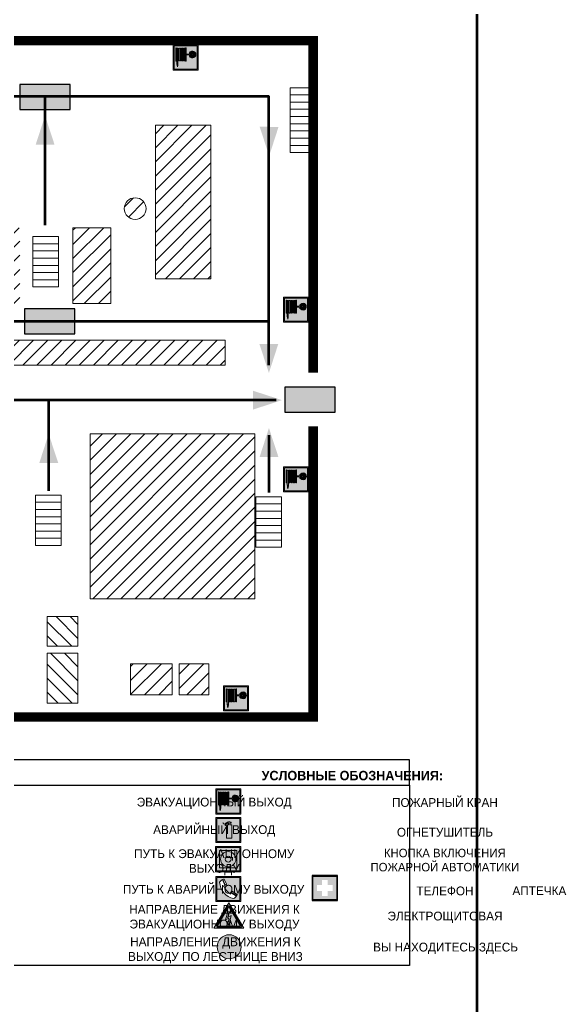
# Model space of a CAD drawing. Header units: millimetres. Extents: x 13114 to 67229, y 22859 to 38520.
# Drawn here: x 30425.7 to 30599.7, y 25078.1 to 25392.1 of the extents above; entities that cross this region are included whole.
import ezdxf

# ---------------------------------------------------------------- set-up
doc = ezdxf.new("R2010")
doc.units = ezdxf.units.MM
doc.layers.add('План_Штампы', color=7, linetype='Continuous')
doc.styles.add('обычный', font='arial.ttf')
pattern_1 = [(225, (59217.0612, 30203.0547), (2.24506403, -2.24506403), [])]

# ---------------------------------------------------------------- blocks, each defined once
blk = doc.blocks.new('A$C3E6D3DDE')
at = {"lineweight": 5}
h = blk.add_hatch(color=40, dxfattribs=at)
h.paths.add_polyline_path([(24.1, 1.45), (16.46, -11.35), (31.74, -11.35)])
h.paths.add_polyline_path([(24.09, -0.46), (30.03, -10.41), (18.14, -10.41)], flags=16)
h.paths.add_polyline_path([(24.54, -3.08), (23.41, -6.02), (25.13, -5.01), (24.33, -8.5), (24.82, -8.27), (23.79, -9.86), (23.4, -8.04), (23.8, -8.43), (24.04, -6.29), (22.39, -7.25), (23.44, -3.08)], flags=0)
h = blk.add_hatch(color=256, dxfattribs=at)
h.paths.add_polyline_path([(24.37, 0.03, 0.567511), (23.82, 0.03), (17.59, -10.4, 0.582454), (17.86, -10.88), (30.32, -10.88, 0.582149), (30.6, -10.4)])
h.paths.add_polyline_path([(24.09, -0.46), (18.14, -10.41), (30.03, -10.41)], flags=16)
h.paths.add_polyline_path([(24.54, -3.08), (23.41, -6.02), (25.13, -5.01), (24.33, -8.5), (24.82, -8.27), (23.79, -9.86), (23.4, -8.04), (23.8, -8.43), (24.04, -6.29), (22.39, -7.25), (23.44, -3.08)], flags=0)
h = blk.add_hatch(color=40, dxfattribs=at)
h.paths.add_polyline_path([(24.09, -0.46), (18.14, -10.41), (30.03, -10.41)])
h.paths.add_polyline_path([(24.82, -8.27), (23.79, -9.86), (23.4, -8.04), (23.8, -8.43), (24.04, -6.29), (22.39, -7.25), (23.44, -3.08), (24.54, -3.08), (23.41, -6.02), (25.13, -5.01), (24.33, -8.5)], flags=16)
at = {"color": 40, "lineweight": 5}
for p, q in [((16.46, -11.35), (24.1, 1.45)), ((24.1, 1.45), (31.74, -11.35))]:
    blk.add_line(p, q, dxfattribs=at)
at = {"lineweight": 5}
for p, q in [((17.59, -10.4), (23.82, 0.03)), ((24.37, 0.03), (30.6, -10.4)), ((18.14, -10.41), (24.09, -0.46)), ((23.44, -3.08), (22.39, -7.25)), ((23.41, -6.02), (24.54, -3.08)), ((25.13, -5.01), (23.41, -6.02)), ((24.54, -3.08), (23.44, -3.08)), ((24.09, -0.46), (30.03, -10.41)), ((24.33, -8.5), (25.13, -5.01)), ((22.39, -7.25), (24.04, -6.29)), ((23.8, -8.43), (23.4, -8.04)), ((23.4, -8.04), (23.79, -9.86)), ((23.79, -9.86), (24.82, -8.27)), ((24.04, -6.29), (23.8, -8.43)), ((24.82, -8.27), (24.33, -8.5)), ((17.86, -10.88), (30.32, -10.88)), ((18.14, -10.41), (30.03, -10.41))]:
    blk.add_line(p, q, dxfattribs=at)
at = {"color": 50, "lineweight": 5}
blk.add_line((31.74, -11.35), (16.46, -11.35), dxfattribs=at)
blk = doc.blocks.new('A$C54414219')
at = {"true_color": 0xffffff}
h = blk.add_hatch(color=7, dxfattribs=at)
h.paths.add_polyline_path([(2.39, -9.45), (2.39, -18.3), (11.23, -18.3), (11.23, -9.45)], flags=0)
h.paths.add_polyline_path([(10.71, -13.87, -1), (2.92, -13.87, -1)], flags=0)
h.paths.add_polyline_path([(8.3, -13.87, -1), (5.33, -13.87, -1)], flags=0)
h.paths.add_polyline_path([(0.41, -7.47), (0.41, -20.27), (13.21, -20.27), (13.21, -7.47)])
h.paths.add_polyline_path([(0.92, -19.77), (12.71, -19.77), (12.71, -7.98), (0.92, -7.98)], flags=16)
h.paths.add_polyline_path([(11.23, -9.45), (11.23, -18.3), (2.39, -18.3), (2.39, -9.45)], flags=0)
at = {"lineweight": 5}
h = blk.add_hatch(color=242, dxfattribs=at)
h.paths.add_polyline_path([(12.71, -7.98), (0.92, -7.98), (0.92, -19.77), (12.71, -19.77)])
h.paths.add_polyline_path([(11.23, -18.3), (2.39, -18.3), (2.39, -9.45), (11.23, -9.45)], flags=16)
h.paths.add_polyline_path([(10.71, -13.87, -1), (2.92, -13.87, -1)], flags=0)
h.paths.add_polyline_path([(8.3, -13.87, -1), (5.33, -13.87, -1)], flags=0)
at = {"true_color": 0xffffff}
h = blk.add_hatch(color=7, dxfattribs=at)
h.paths.add_polyline_path([(2.39, -9.45), (2.39, -18.3), (11.23, -18.3), (11.23, -9.45)])
h.paths.add_polyline_path([(10.71, -13.87, -1), (2.92, -13.87, -1)], flags=16)
h.paths.add_polyline_path([(8.3, -13.87, -1), (5.33, -13.87, -1)], flags=0)
at = {"lineweight": 5}
h = blk.add_hatch(color=242, dxfattribs=at)
h.paths.add_polyline_path([(2.92, -13.87, 1), (10.71, -13.87, 1)])
h.paths.add_polyline_path([(8.3, -13.87, -1), (5.33, -13.87, -1)], flags=16)
at = {"color": 242, "lineweight": 5}
for p, q in [((0.41, -20.27), (0.41, -7.47)), ((0.41, -7.47), (13.21, -7.47)), ((0.41, -7.47), (13.21, -7.47)), ((13.21, -20.27), (13.21, -7.47)), ((0.41, -20.27), (13.21, -20.27))]:
    blk.add_line(p, q, dxfattribs=at)
for points in [[(0.92, -7.98), (12.71, -7.98), (12.71, -19.77), (0.92, -19.77)], [(2.39, -9.45), (11.23, -9.45), (11.23, -18.3), (2.39, -18.3)]]:
    blk.add_lwpolyline(points, close=True, dxfattribs=at)
for radius in [3.89, 1.49]:
    blk.add_circle((6.81, -13.87), radius, dxfattribs=at)
blk = doc.blocks.new('A$C456E1F9C')
at = {"lineweight": 5}
h = blk.add_hatch(color=242, dxfattribs=at)
h.paths.add_polyline_path([(0.51, -1.47), (0.51, -13.26), (12.29, -13.26), (12.29, -1.47)])
h.paths.add_polyline_path([(5.42, -4.95, -0.254479), (4.78, -5.4), (3.52, -2.53, -0.209735), (4.23, -2.4)], flags=16)
h.paths.add_polyline_path([(8.53, -8.6), (10.87, -10.17), (10.54, -10.76), (8.03, -9.13, -0.192251)], flags=16)
h.paths.add_polyline_path([(4.61, -5.49, 0.005518), (3.87, -5.72, 0.128647), (7.49, -10.01, 0.00809), (7.83, -9.33), (10.47, -10.97, -0.16736), (8.99, -12.25, -0.327862), (1.95, -3.95, -0.166952), (3.36, -2.62)], flags=16)
at = {"color": 242, "lineweight": 5}
for p, q in [((0, -13.77), (0, -0.97)), ((12.8, -0.97), (0, -0.97)), ((4.61, -5.49), (3.36, -2.62)), ((3.52, -2.53), (4.78, -5.4)), ((4.23, -2.4), (5.42, -4.95)), ((12.8, -13.77), (12.8, -0.97)), ((7.83, -9.33), (10.47, -10.97)), ((8.03, -9.13), (10.54, -10.76)), ((10.81, -10.12), (8.53, -8.6)), ((0, -13.77), (12.8, -13.77)), ((10.54, -10.76), (10.8, -10.3)), ((10.8, -10.3), (10.81, -10.12))]:
    blk.add_line(p, q, dxfattribs=at)
blk.add_lwpolyline([(0.51, -1.47), (12.29, -1.47), (12.29, -13.26), (0.51, -13.26)], close=True, dxfattribs=at)
for centre, radius, start, end in [((4.59, -5.34), 2.99, 114.2845, 152.1974), ((11.12, -3.31), 9.19, 183.9915, 256.6009), ((4.02, -3.27), 0.891, 76.3284, 123.7092), ((4.68, -4.59), 0.824, 276.9621, 334.0723), ((14.98, -39.1), 35.17, 107.1487, 108.4135), ((13.86, -0.94), 11.08, 205.5536, 234.8762), ((-13.31, 0.8), 23.44, 332.5487, 334.4027), ((8.94, -9.5), 0.989, 114.4092, 157.9388), ((7.87, -9.46), 3, 291.9291, 329.9329)]:
    blk.add_arc(centre, radius, start, end, dxfattribs=at)
blk = doc.blocks.new('A$C18900ED3')
h = blk.add_hatch(color=126)
h.paths.add_polyline_path([(-0.18, -0.18), (-7.02, -0.18), (-7.02, -7.02), (-0.18, -7.02)])
h.paths.add_polyline_path([(-5.89, -4.46), (-5.89, -2.77), (-4.46, -2.77), (-4.46, -1.31), (-2.77, -1.31), (-2.77, -2.77), (-1.33, -2.77), (-1.33, -4.46), (-2.77, -4.46), (-2.77, -5.89), (-4.46, -5.89), (-4.46, -4.46)], flags=16)
at = {"color": 126}
for p, q in [((-7.2, 0), (-7.2, -7.2)), ((0, 0), (-7.2, 0)), ((0, -7.2), (0, 0)), ((-7.02, -7.02), (-7.02, -0.18)), ((-7.02, -0.18), (-0.18, -0.18)), ((-0.18, -0.18), (-0.18, -7.02)), ((-7.2, -7.2), (0, -7.2)), ((-0.18, -7.02), (-7.02, -7.02))]:
    blk.add_line(p, q, dxfattribs=at)
blk = doc.blocks.new('A$C37112FD5')
at = {"true_color": 0xf5f5ff}
h = blk.add_hatch(color=7, dxfattribs=at)
h.dxf.hatch_style = 1
h.paths.add_polyline_path([(12.8, -7.4), (0, -7.4), (0, -20.2), (12.8, -20.2)])
h.paths.add_polyline_path([(12.29, -7.91), (12.29, -19.69), (0.51, -19.69), (0.51, -7.91)], flags=16)
h.paths.add_polyline_path([(4.98, -9.04, -0.42597), (5.17, -9.22), (5.17, -12.25), (5.17, -15.29, -0.432244), (4.98, -15.47), (4.83, -15.47, -0.42597), (4.64, -15.29), (4.64, -12.25), (4.64, -9.22, -0.432244), (4.83, -9.04)], flags=0)
h.paths.add_polyline_path([(4.28, -9.22), (4.28, -12.25), (4.28, -15.29, -0.432244), (4.09, -15.47), (3.94, -15.47, -0.42597), (3.75, -15.29), (3.75, -12.25), (3.75, -9.22, -0.432244), (3.94, -9.04), (4.09, -9.04, -0.42597)], flags=0)
h.paths.add_polyline_path([(5.72, -9.04), (5.87, -9.04, -0.42597), (6.06, -9.22), (6.06, -12.25), (6.06, -15.29, -0.432244), (5.87, -15.47), (5.72, -15.47, -0.42597), (5.53, -15.29), (5.53, -12.25), (5.53, -9.22, -0.432244)], flags=0)
h.paths.add_polyline_path([(6.42, -8.9), (6.5, -8.9, -0.42597), (6.69, -9.08), (6.69, -12.03), (8.21, -12.03, -15.824349), (8.21, -12.47), (6.69, -12.47), (6.69, -15.42, -0.432244), (6.5, -15.6), (6.42, -15.6)], flags=0)
h.paths.add_polyline_path([(3.39, -9.22), (3.39, -12.25), (3.39, -15.29, -0.432244), (3.2, -15.47), (3.05, -15.47, -0.42597), (2.85, -15.29), (2.85, -12.25), (2.85, -9.22, -0.432244), (3.05, -9.04), (3.2, -9.04, -0.42597)], flags=0)
h.paths.add_polyline_path([(2.5, -9.22), (2.5, -16.71), (1.96, -16.71), (1.96, -9.22, -0.432244), (2.15, -9.04), (2.31, -9.04, -0.42597)], flags=0)
h.paths.add_polyline_path([(1.61, -8.9), (1.61, -15.6), (1.57, -15.6, -0.42597), (1.37, -15.42), (1.37, -12.03), (1.37, -9.09, -0.432244), (1.57, -8.9)], flags=0)
h.paths.add_polyline_path([(9.76, -10.81), (9.76, -12.03), (8.49, -12.03, -0.336371)], flags=0)
h.paths.add_polyline_path([(8.49, -12.47), (9.76, -12.47), (9.76, -13.7, -0.336371)], flags=0)
h.paths.add_polyline_path([(10.11, -10.81, -0.336371), (11.38, -12.03), (10.11, -12.03)], flags=0)
h.paths.add_polyline_path([(10.11, -12.47), (11.38, -12.47, -0.336371), (10.11, -13.7)], flags=0)
h.paths.add_polyline_path([(2.5, -16.84), (2.5, -17.05), (1.97, -17.05), (1.97, -16.84)], flags=0)
h.paths.add_polyline_path([(2.5, -17.24, -0.033778), (2.24, -18.6, -0.033778), (1.97, -17.24)], flags=0)
h = blk.add_hatch(color=242)
h.dxf.hatch_style = 1
h.paths.add_polyline_path([(12.29, -7.91), (0.51, -7.91), (0.51, -19.69), (12.29, -19.69)])
h.paths.add_polyline_path([(6.42, -15.6), (6.42, -8.9), (6.5, -8.9, -0.42597), (6.69, -9.08), (6.69, -12.03), (8.21, -12.03, -15.824349), (8.21, -12.47), (6.69, -12.47), (6.69, -15.42, -0.432244), (6.5, -15.6)], flags=16)
h.paths.add_polyline_path([(5.87, -15.47), (5.72, -15.47, -0.42597), (5.53, -15.29), (5.53, -12.25), (5.53, -9.22, -0.432244), (5.72, -9.04), (5.87, -9.04, -0.42597), (6.06, -9.22), (6.06, -12.25), (6.06, -15.29, -0.432244)], flags=16)
h.paths.add_polyline_path([(4.98, -15.47), (4.83, -15.47, -0.42597), (4.64, -15.29), (4.64, -12.25), (4.64, -9.22, -0.432244), (4.83, -9.04), (4.98, -9.04, -0.42597), (5.17, -9.22), (5.17, -12.25), (5.17, -15.29, -0.432244)], flags=16)
h.paths.add_polyline_path([(4.09, -15.47), (3.94, -15.47, -0.42597), (3.75, -15.29), (3.75, -12.25), (3.75, -9.22, -0.432244), (3.94, -9.04), (4.09, -9.04, -0.42597), (4.28, -9.22), (4.28, -12.25), (4.28, -15.29, -0.432244)], flags=16)
h.paths.add_polyline_path([(3.2, -15.47), (3.05, -15.47, -0.42597), (2.85, -15.29), (2.85, -12.25), (2.85, -9.22, -0.432244), (3.05, -9.04), (3.2, -9.04, -0.42597), (3.39, -9.22), (3.39, -12.25), (3.39, -15.29, -0.432244)], flags=16)
h.paths.add_polyline_path([(2.5, -17.05), (1.97, -17.05), (1.97, -16.84), (2.5, -16.84)], flags=16)
h.paths.add_polyline_path([(2.5, -17.24, -0.033778), (2.24, -18.6, -0.033778), (1.97, -17.24)], flags=16)
h.paths.add_polyline_path([(2.5, -16.71), (1.96, -16.71), (1.96, -9.22, -0.432244), (2.15, -9.04), (2.31, -9.04, -0.42597), (2.5, -9.22)], flags=16)
h.paths.add_polyline_path([(1.61, -15.6), (1.57, -15.6, -0.42597), (1.37, -15.42), (1.37, -12.03), (1.37, -9.09, -0.432244), (1.57, -8.9), (1.61, -8.9)], flags=16)
h.paths.add_polyline_path([(8.49, -12.47), (9.76, -12.47), (9.76, -13.7, -0.336371)], flags=0)
h.paths.add_polyline_path([(10.11, -13.7), (10.11, -12.47), (11.38, -12.47, -0.336371)], flags=0)
h.paths.add_polyline_path([(8.49, -12.03, -0.336371), (9.76, -10.81), (9.76, -12.03)], flags=0)
h.paths.add_polyline_path([(10.11, -12.03), (10.11, -10.81, -0.336371), (11.38, -12.03)], flags=0)
h = blk.add_hatch(color=7, dxfattribs=at)
h.dxf.hatch_style = 1
h.paths.add_polyline_path([(1.61, -8.9), (1.57, -8.9, 0.432244), (1.37, -9.09), (1.37, -12.03), (1.37, -15.42, 0.42597), (1.57, -15.6), (1.61, -15.6)])
h.paths.add_polyline_path([(2.5, -9.22, 0.42597), (2.31, -9.04), (2.15, -9.04, 0.432244), (1.96, -9.22), (1.96, -16.71), (2.5, -16.71)])
h.paths.add_polyline_path([(2.5, -16.84), (1.97, -16.84), (1.97, -17.05), (2.5, -17.05)])
h.paths.add_polyline_path([(2.5, -17.24), (1.97, -17.24, 0.033778), (2.24, -18.6, 0.033778)])
h.paths.add_polyline_path([(3.39, -12.25), (3.39, -9.22, 0.42597), (3.2, -9.04), (3.05, -9.04, 0.432244), (2.85, -9.22), (2.85, -12.25), (2.85, -15.29, 0.42597), (3.05, -15.47), (3.2, -15.47, 0.432244), (3.39, -15.29)])
h.paths.add_polyline_path([(4.28, -12.25), (4.28, -9.22, 0.42597), (4.09, -9.04), (3.94, -9.04, 0.432244), (3.75, -9.22), (3.75, -12.25), (3.75, -15.29, 0.42597), (3.94, -15.47), (4.09, -15.47, 0.432244), (4.28, -15.29)])
h.paths.add_polyline_path([(5.17, -12.25), (5.17, -9.22, 0.42597), (4.98, -9.04), (4.83, -9.04, 0.432244), (4.64, -9.22), (4.64, -12.25), (4.64, -15.29, 0.42597), (4.83, -15.47), (4.98, -15.47, 0.432244), (5.17, -15.29)])
h.paths.add_polyline_path([(6.06, -12.25), (6.06, -9.22, 0.42597), (5.87, -9.04), (5.72, -9.04, 0.432244), (5.53, -9.22), (5.53, -12.25), (5.53, -15.29, 0.42597), (5.72, -15.47), (5.87, -15.47, 0.432244), (6.06, -15.29)])
h.paths.add_polyline_path([(6.69, -12.47), (8.21, -12.47, 15.824349), (8.21, -12.03), (6.69, -12.03), (6.69, -9.08, 0.42597), (6.5, -8.9), (6.42, -8.9), (6.42, -15.6), (6.5, -15.6, 0.432244), (6.69, -15.42)])
h.paths.add_polyline_path([(8.49, -12.47), (9.76, -12.47), (9.76, -13.7, -0.336371)], flags=16)
h.paths.add_polyline_path([(8.49, -12.03, -0.336371), (9.76, -10.81), (9.76, -12.03)], flags=16)
h.paths.add_polyline_path([(10.11, -12.47), (11.38, -12.47, -0.336371), (10.11, -13.7)], flags=16)
h.paths.add_polyline_path([(10.11, -12.03), (10.11, -10.81, -0.336371), (11.38, -12.03)], flags=16)
h = blk.add_hatch(color=242)
h.dxf.hatch_style = 1
h.paths.add_polyline_path([(9.76, -10.81, 0.336371), (8.49, -12.03), (9.76, -12.03)])
h.paths.add_polyline_path([(10.11, -10.81), (10.11, -12.03), (11.38, -12.03, 0.336371)])
h.paths.add_polyline_path([(11.38, -12.47), (10.11, -12.47), (10.11, -13.7, 0.336371)])
h.paths.add_polyline_path([(9.76, -12.47), (8.49, -12.47, 0.336371), (9.76, -13.7)])
at = {"color": 242, "lineweight": 5}
for p, q in [((0, -20.2), (0, -7.4)), ((0, -7.4), (12.8, -7.4)), ((1.37, -12.03), (1.37, -9.08)), ((1.57, -8.9), (1.61, -8.9)), ((1.61, -8.9), (1.61, -15.6)), ((1.96, -16.71), (1.96, -9.22)), ((2.15, -9.04), (2.31, -9.04)), ((2.5, -16.71), (2.5, -9.22)), ((2.85, -12.25), (2.85, -9.22)), ((3.05, -9.04), (3.2, -9.04)), ((3.39, -12.25), (3.39, -9.22)), ((3.75, -12.25), (3.75, -9.22)), ((3.94, -9.04), (4.09, -9.04)), ((4.28, -12.25), (4.28, -9.22)), ((4.64, -12.25), (4.64, -9.22)), ((4.83, -9.04), (4.98, -9.04)), ((5.17, -12.25), (5.17, -9.22)), ((5.53, -12.25), (5.53, -9.22)), ((5.72, -9.04), (5.87, -9.04)), ((6.06, -12.25), (6.06, -9.22)), ((6.42, -8.9), (6.42, -15.6)), ((6.5, -8.9), (6.42, -8.9)), ((6.69, -12.03), (6.69, -9.08)), ((12.8, -20.2), (12.8, -7.4)), ((1.37, -12.03), (1.37, -15.42)), ((2.85, -12.25), (2.85, -15.29)), ((3.39, -12.25), (3.39, -15.29)), ((3.75, -12.25), (3.75, -15.29)), ((4.28, -12.25), (4.28, -15.29)), ((4.64, -12.25), (4.64, -15.29)), ((5.17, -12.25), (5.17, -15.29)), ((5.53, -12.25), (5.53, -15.29)), ((6.06, -12.25), (6.06, -15.29)), ((8.21, -12.03), (6.69, -12.03)), ((8.21, -12.47), (6.69, -12.47)), ((6.69, -12.47), (6.69, -15.42)), ((9.76, -12.03), (8.49, -12.03)), ((9.76, -12.47), (8.49, -12.47)), ((9.76, -10.81), (9.76, -12.03)), ((9.76, -12.47), (9.76, -13.7)), ((10.11, -10.81), (10.11, -12.03)), ((11.38, -12.03), (10.11, -12.03)), ((11.38, -12.47), (10.11, -12.47)), ((10.11, -12.47), (10.11, -13.7)), ((1.57, -15.6), (1.61, -15.6)), ((1.96, -16.71), (2.5, -16.71)), ((1.97, -16.84), (2.5, -16.84)), ((1.97, -17.05), (1.97, -16.84)), ((2.5, -17.05), (1.97, -17.05)), ((1.97, -17.24), (2.5, -17.24)), ((2.5, -16.84), (2.5, -17.05)), ((3.05, -15.47), (3.2, -15.47)), ((3.94, -15.47), (4.09, -15.47)), ((4.83, -15.47), (4.98, -15.47)), ((5.72, -15.47), (5.87, -15.47)), ((6.42, -15.6), (6.5, -15.6)), ((0, -20.2), (12.8, -20.2))]:
    blk.add_line(p, q, dxfattribs=at)
blk.add_lwpolyline([(0.51, -7.91), (12.29, -7.91), (12.29, -19.69), (0.51, -19.69)], close=True, dxfattribs=at)
for centre, radius, start, end in [((1.56, -9.09), 0.182, 87.1027, 180.6071), ((2.15, -9.22), 0.182, 87.1027, 180.6071), ((2.32, -9.22), 0.182, 359.3929, 92.8973), ((3.04, -9.22), 0.182, 87.1027, 180.6071), ((3.21, -9.22), 0.182, 359.3929, 92.8973), ((3.93, -9.22), 0.182, 87.1027, 180.6071), ((4.1, -9.22), 0.182, 359.3929, 92.8973), ((4.82, -9.22), 0.182, 87.1027, 180.6071), ((4.99, -9.22), 0.182, 359.3929, 92.8973), ((5.71, -9.22), 0.182, 87.1027, 180.6071), ((5.88, -9.22), 0.182, 359.3929, 92.8973), ((6.51, -9.09), 0.182, 359.3929, 92.8973), ((9.93, -12.25), 1.74, 187.2319, 172.7681), ((9.93, -12.25), 1.46, 96.9927, 171.3585), ((9.93, -12.25), 1.46, 188.6415, 263.0073), ((9.93, -12.25), 1.46, 8.6415, 83.0073), ((9.93, -12.25), 1.46, 276.9927, 351.3585), ((1.56, -15.42), 0.182, 179.3929, 272.8973), ((12.17, -15.98), 10.27, 187.041, 194.7793), ((-7.7, -15.98), 10.27, 345.2207, 352.959), ((3.04, -15.29), 0.182, 179.3929, 272.8973), ((3.21, -15.29), 0.182, 267.1027, 0.6071), ((3.93, -15.29), 0.182, 179.3929, 272.8973), ((4.1, -15.29), 0.182, 267.1027, 0.6071), ((4.82, -15.29), 0.182, 179.3929, 272.8973), ((4.99, -15.29), 0.182, 267.1027, 0.6071), ((5.71, -15.29), 0.182, 179.3929, 272.8973), ((5.88, -15.29), 0.182, 267.1027, 0.6071), ((6.51, -15.42), 0.182, 267.1027, 0.6071)]:
    blk.add_arc(centre, radius, start, end, dxfattribs=at)
blk = doc.blocks.new('A$C3AD82952')
at = {"true_color": 0xf5f5ff}
h = blk.add_hatch(color=7, dxfattribs=at)
h.dxf.hatch_style = 1
h.paths.add_polyline_path([(8.21, 8.73, 0.414214), (7.89, 9.05), (7.22, 9.05), (7.22, 9.92), (7.59, 9.92, 1), (7.57, 10.36), (7.22, 10.36), (7.22, 10.6), (6.43, 10.6), (6.43, 10.36), (6.01, 10.36), (4.74, 9.59), (4.74, 8.69), (4.98, 8.73), (4.98, 9.26), (6.12, 9.91), (6.43, 9.91), (6.43, 9.05), (5.76, 9.05, 0.414214), (5.44, 8.73), (5.44, 2.2), (8.21, 2.2)], flags=0)
h.paths.add_polyline_path([(12.8, 12.8), (0, 12.8), (0, 0), (12.8, 0)])
h.paths.add_polyline_path([(0.51, 12.29), (12.29, 12.29), (12.29, 0.51), (0.51, 0.51)], flags=16)
h.paths.add_polyline_path([(4.74, 9.59), (6.01, 10.36), (6.43, 10.36), (6.43, 10.6), (7.22, 10.6), (7.22, 10.36), (7.59, 10.36, -0.94586), (7.59, 9.92), (7.22, 9.92), (7.22, 9.05), (7.89, 9.05, -0.414214), (8.21, 8.73), (8.21, 2.2), (5.44, 2.2), (5.44, 8.73, -0.414214), (5.76, 9.05), (6.43, 9.05), (6.43, 9.91), (6.12, 9.91), (4.98, 9.26), (4.98, 8.73), (4.74, 8.69)], flags=0)
h = blk.add_hatch(color=242)
h.dxf.hatch_style = 1
h.paths.add_polyline_path([(12.29, 12.29), (0.51, 12.29), (0.51, 0.51), (12.29, 0.51)])
h.paths.add_polyline_path([(4.74, 8.69), (4.74, 9.59), (6.01, 10.36), (6.43, 10.36), (6.43, 10.6), (7.22, 10.6), (7.22, 10.36), (7.59, 10.36, -0.94586), (7.59, 9.92), (7.22, 9.92), (7.22, 9.05), (7.89, 9.05, -0.414214), (8.21, 8.73), (8.21, 2.2), (5.44, 2.2), (5.44, 8.73, -0.414214), (5.76, 9.05), (6.43, 9.05), (6.43, 9.91), (6.12, 9.91), (4.98, 9.26), (4.98, 8.73)], flags=16)
h = blk.add_hatch(color=7, dxfattribs=at)
h.dxf.hatch_style = 1
h.paths.add_polyline_path([(8.21, 8.73, 0.414214), (7.89, 9.05), (7.22, 9.05), (7.22, 9.92), (7.59, 9.92, 1), (7.57, 10.36), (7.22, 10.36), (7.22, 10.6), (6.43, 10.6), (6.43, 10.36), (6.01, 10.36), (4.74, 9.59), (4.74, 8.69), (4.98, 8.73), (4.98, 9.26), (6.12, 9.91), (6.43, 9.91), (6.43, 9.05), (5.76, 9.05, 0.414214), (5.44, 8.73), (5.44, 2.2), (8.21, 2.2)])
at = {"color": 242, "lineweight": 5}
for p, q in [((0, 0), (0, 12.8)), ((0, 12.8), (12.8, 12.8)), ((6.01, 10.36), (4.74, 9.59)), ((6.01, 10.36), (6.43, 10.36)), ((7.22, 10.6), (6.43, 10.6)), ((6.43, 10.6), (6.43, 10.36)), ((7.22, 10.36), (7.22, 10.6)), ((7.59, 10.36), (7.22, 10.36)), ((12.8, 0), (12.8, 12.8)), ((4.74, 9.59), (4.74, 8.69)), ((4.74, 8.69), (4.98, 8.73)), ((4.98, 9.26), (6.12, 9.91)), ((4.98, 8.73), (4.98, 9.26)), ((5.44, 2.2), (5.44, 8.73)), ((5.76, 9.05), (6.43, 9.05)), ((6.12, 9.91), (6.43, 9.91)), ((6.43, 9.91), (6.43, 9.05)), ((7.22, 9.05), (7.22, 9.92)), ((7.59, 9.92), (7.22, 9.92)), ((7.89, 9.05), (7.22, 9.05)), ((8.21, 2.2), (8.21, 8.73)), ((0, 0), (12.8, 0)), ((5.44, 2.2), (8.21, 2.2))]:
    blk.add_line(p, q, dxfattribs=at)
blk.add_lwpolyline([(0.51, 12.29), (12.29, 12.29), (12.29, 0.51), (0.51, 0.51)], close=True, dxfattribs=at)
for centre, radius, start, end in [((7.58, 10.14), 0.223, 273.1875, 86.8125), ((5.76, 8.73), 0.32, 90, 180), ((7.89, 8.73), 0.32, 0, 90)]:
    blk.add_arc(centre, radius, start, end, dxfattribs=at)
blk = doc.blocks.new('A$C7B8C2D5B')
at = {"lineweight": 0}
h = blk.add_hatch(color=5, dxfattribs=at)
h.dxf.hatch_style = 1
h.paths.add_polyline_path([(1.4, -3.02, 1), (-2.11, -3.02, 1)])
at = {"color": 5, "lineweight": 0}
blk.add_circle((-0.36, -3.02), 1.75, dxfattribs=at)
blk = doc.blocks.new('A$C32E8229D')
at = {"true_color": 0xffffff}
blk.add_hatch(color=7, dxfattribs=at).paths.add_polyline_path([(0, 0), (0, -8), (16, -8), (16, 0)])
h = blk.add_hatch(color=126)
h.paths.add_polyline_path([(0.2, -0.2), (15.8, -0.2), (15.8, -7.8), (0.2, -7.8)])
h.paths.add_polyline_path([(13.49, -2.05), (12.08, -2.05), (11.37, -2.63, 0.162397), (11.29, -2.84), (11.29, -3.63), (10.35, -3.63), (10.35, -4.05), (11.68, -4.05), (11.68, -3.48), (12.26, -4.28), (11.29, -5.1), (11.29, -6.78), (11.85, -6.78), (11.85, -5.44), (12.8, -4.64), (12.8, -5.94), (14.46, -5.94), (14.46, -5.39), (13.45, -5.39), (13.45, -3.97), (12.46, -2.59), (13.15, -2.59), (13.69, -3.34), (14.18, -3)], flags=16)
h.paths.add_polyline_path([(10.74, -1.82, 1), (11.8, -1.82, 1)], flags=16)
h.paths.add_polyline_path([(9.39, -3.59), (5.99, -3.59), (6.56, -3.03), (5.91, -3.03), (5.1, -3.83), (5.91, -4.64), (6.56, -4.64), (5.99, -4.09), (9.39, -4.09)], flags=16)
h.paths.add_polyline_path([(4.29, -1.08), (1.72, -1.08), (1.72, -6.6), (4.29, -6.6)], flags=16)
at = {"color": 126}
blk.add_lwpolyline([(16, -8), (0, -8), (0, 0), (16, 0)], close=True, dxfattribs=at)
blk = doc.blocks.new('A$C7B4425F7')
at = {"true_color": 0xffffff}
blk.add_hatch(color=7, dxfattribs=at).paths.add_polyline_path([(0, 0), (-16, 0), (-16, -8), (0, -8)])
h = blk.add_hatch(color=126)
h.paths.add_polyline_path([(-0.2, -0.2), (-15.8, -0.2), (-15.8, -7.8), (-0.2, -7.8)])
h.paths.add_polyline_path([(-11.76, -2.03), (-11.76, -3.66), (-11.17, -3.66, -0.568275), (-11.17, -6.18), (-12.58, -6.18), (-12.58, -2.03)], flags=16)
h.paths.add_polyline_path([(-13.33, -4.12, -0.495768), (-13.59, -6.18), (-15.03, -6.18), (-15.03, -2.03), (-13.59, -2.03, -0.487973)], flags=16)
h.paths.add_polyline_path([(-10.25, -2.03), (-9.48, -2.03), (-9.48, -6.18), (-10.25, -6.18)], flags=16)
h.paths.add_polyline_path([(-13.84, -3.69), (-14.24, -3.69), (-14.24, -3.03), (-13.9, -3.03, -0.692621)], flags=0)
h.paths.add_polyline_path([(-9.15, -2.03), (-8.4, -2.03), (-8.04, -3.07), (-7.68, -2.03), (-6.93, -2.03), (-7.64, -4.1), (-6.93, -6.18), (-7.68, -6.18), (-8.04, -5.14), (-8.4, -6.18), (-9.15, -6.18), (-8.44, -4.1)], flags=16)
h.paths.add_polyline_path([(-11.76, -4.46), (-11.42, -4.46, -0.692621), (-11.36, -5.12), (-11.76, -5.12)], flags=0)
h.paths.add_polyline_path([(-13.9, -5.2), (-14.24, -5.2), (-14.24, -4.55), (-13.84, -4.55, -0.708038)], flags=0)
edge = h.paths.add_edge_path(flags=16)
edge.add_ellipse((-5.51, -4.08), major_axis=(0, 2.05), ratio=0.586184, start_angle=0, end_angle=360)
edge = h.paths.add_edge_path(flags=0)
edge.add_ellipse((-5.51, -4.08), major_axis=(0, 1.14), ratio=0.454828, start_angle=0, end_angle=360)
h.paths.add_polyline_path([(-4.13, -4.96, 0.377264), (-3.48, -4.52, 0.0555), (-3.16, -2.03), (-1.66, -2.03), (-1.66, -4.96), (-0.96, -4.96), (-0.96, -7.01), (-1.75, -7.01), (-1.75, -6.18), (-3.3, -6.18), (-3.3, -7.02), (-4.13, -7.02)], flags=16)
h.paths.add_polyline_path([(-2.73, -2.91), (-2.28, -2.91), (-2.28, -4.96), (-3.05, -4.96, 0.079136)], flags=0)
at = {"color": 126}
blk.add_lwpolyline([(-16, -8), (0, -8), (0, 0), (-16, 0)], close=True, dxfattribs=at)

msp = doc.modelspace()

# ---------------------------------------------------------------- hatches: boundary and pattern name
at = {"lineweight": 0}
h = msp.add_hatch(dxfattribs=at)
h.set_pattern_fill('ANSI31', color=256, angle=180)
h.set_pattern_definition(pattern_1)
h.paths.add_polyline_path([(30491.09, 25282.2), (30491.09, 25290.14), (30237.2, 25290.14), (30237.2, 25282.2)])
h.paths.add_polyline_path([(30246.73, 25300.85), (30246.73, 25291.65), (30286.3, 25291.65), (30286.3, 25300.85)])
h.paths.add_polyline_path([(30248.66, 25362.17), (30230.98, 25362.17), (30230.98, 25311.9), (30248.66, 25311.9)])
h.paths.add_polyline_path([(30208.32, 25320.57), (30219.13, 25320.57), (30219.13, 25362.17), (30208.32, 25362.17)])
h.paths.add_polyline_path([(30206.63, 25385.43), (30206.63, 25374.52), (30236.62, 25374.52), (30236.62, 25385.43)])
h.paths.add_polyline_path([(30304, 25374.52), (30304, 25385.43), (30273.77, 25385.43), (30273.77, 25374.52)])
h.paths.add_polyline_path([(30408.9, 25374.52), (30408.9, 25385.43), (30389.63, 25385.43), (30389.63, 25374.52)])
h = msp.add_hatch(dxfattribs=at)
h.set_pattern_fill('ANSI31', color=256, angle=180)
h.set_pattern_definition(pattern_1)
h.paths.add_polyline_path([(30468.88, 25309.63), (30486.53, 25309.63), (30486.53, 25358.49), (30468.88, 25358.49)])
h.paths.add_polyline_path([(30442.63, 25301.77), (30454.7, 25301.77), (30454.7, 25325.9), (30442.63, 25325.9)])
h.paths.add_polyline_path([(30425.68, 25325.9), (30413.6, 25325.9), (30413.6, 25301.77), (30425.68, 25301.77)])
h.paths.add_polyline_path([(30401.73, 25358.49), (30384.08, 25358.49), (30384.08, 25309.63), (30401.73, 25309.63)])
h.paths.add_polyline_path([(30328.7, 25301.77), (30340.77, 25301.77), (30340.77, 25325.9), (30328.7, 25325.9)])
h.paths.add_polyline_path([(30297.8, 25301.77), (30309.88, 25301.77), (30309.88, 25325.9), (30297.8, 25325.9)])
h = msp.add_hatch(dxfattribs=at)
h.set_pattern_fill('ANSI31', color=256, angle=180)
h.set_pattern_definition(pattern_1)
h.paths.add_polyline_path([(30465.89, 25331.98, 1), (30459, 25331.98, 1)])
h = msp.add_hatch(dxfattribs=at)
h.set_pattern_fill('ANSI31', color=256, angle=180)
h.set_pattern_definition([(225, (59243.0188, 29665.3625), (2.24506403, -2.24506403), [])])
h.paths.add_polyline_path([(30500.53, 25260.28), (30448.14, 25260.28), (30448.14, 25207.79), (30500.53, 25207.79)])
h = msp.add_hatch(dxfattribs=at)
h.set_pattern_fill('ANSI31', color=256, angle=270)
h.set_pattern_definition([(315, (25418.4853, 53933.3134), (2.24506403, 2.24506403), [])])
h.paths.add_polyline_path([(30444.25, 25202.17), (30434.43, 25202.17), (30434.43, 25192.71), (30444.25, 25192.71)])
h.paths.add_polyline_path([(30434.43, 25174.61), (30444.25, 25174.61), (30444.25, 25190.5), (30434.43, 25190.5)])
h = msp.add_hatch(dxfattribs=at)
h.set_pattern_fill('ANSI31', color=256, angle=180)
h.set_pattern_definition(pattern_1)
h.paths.add_polyline_path([(30485.92, 25177.29), (30485.92, 25187.11), (30476.46, 25187.11), (30476.46, 25177.29)])
h.paths.add_polyline_path([(30460.98, 25187.11), (30460.98, 25177.29), (30474.25, 25177.29), (30474.25, 25187.11)])

# ---------------------------------------------------------------- linework, layer by layer
at = {"color": 6, "lineweight": 100}
msp.add_lwpolyline([(29971.38, 25065.56), (30571.38, 25065.56), (30571.38, 25460.56), (29971.38, 25460.56)], close=True, dxfattribs=at)
at = {"lineweight": 100, "const_width": 3}
for points in [[(30056.1, 25349.3), (30068.51, 25349.3), (30068.51, 25297.31), (30206.63, 25297.31), (30206.63, 25385.43), (30519.11, 25385.43), (30519.11, 25279.77)], [(30519.11, 25262.69), (30519.11, 25170.21), (30150.39, 25170.21)]]:
    msp.add_lwpolyline(points, dxfattribs=at)
at = {"lineweight": 0}
for points in [[(30520.01, 25370.46), (30511.84, 25370.46), (30511.84, 25368.16), (30520.01, 25368.16)], [(30520.01, 25368.16), (30511.84, 25368.16), (30511.84, 25365.87), (30520.01, 25365.87)], [(30520.01, 25365.87), (30511.84, 25365.87), (30511.84, 25363.58), (30520.01, 25363.58)], [(30520.01, 25363.58), (30511.84, 25363.58), (30511.84, 25361.29), (30520.01, 25361.29)], [(30520.01, 25361.29), (30511.84, 25361.29), (30511.84, 25358.99), (30520.01, 25358.99)], [(30520.01, 25358.99), (30511.84, 25358.99), (30511.84, 25356.7), (30520.01, 25356.7)], [(30486.53, 25309.63), (30468.88, 25309.63), (30468.88, 25358.49), (30486.53, 25358.49)], [(30520.01, 25356.7), (30511.84, 25356.7), (30511.84, 25354.41), (30520.01, 25354.41)], [(30520.01, 25354.41), (30511.84, 25354.41), (30511.84, 25352.12), (30520.01, 25352.12)], [(30520.01, 25352.12), (30511.84, 25352.12), (30511.84, 25349.82), (30520.01, 25349.82)], [(30454.7, 25301.77), (30442.63, 25301.77), (30442.63, 25325.9), (30454.7, 25325.9)], [(30438.05, 25323.09), (30429.87, 25323.09), (30429.87, 25320.8), (30438.05, 25320.8)], [(30438.05, 25320.8), (30429.87, 25320.8), (30429.87, 25318.51), (30438.05, 25318.51)], [(30438.05, 25318.51), (30429.87, 25318.51), (30429.87, 25316.21), (30438.05, 25316.21)], [(30438.05, 25316.21), (30429.87, 25316.21), (30429.87, 25313.92), (30438.05, 25313.92)], [(30438.05, 25313.92), (30429.87, 25313.92), (30429.87, 25311.63), (30438.05, 25311.63)], [(30438.05, 25311.63), (30429.87, 25311.63), (30429.87, 25309.33), (30438.05, 25309.33)], [(30438.05, 25309.33), (30429.87, 25309.33), (30429.87, 25307.04), (30438.05, 25307.04)], [(30491.09, 25282.2), (30237.2, 25282.2), (30237.2, 25290.14), (30491.09, 25290.14)], [(30500.53, 25207.79), (30448.14, 25207.79), (30448.14, 25260.28), (30500.53, 25260.28)], [(30438.9, 25240.81), (30430.72, 25240.81), (30430.72, 25238.52), (30438.9, 25238.52)], [(30509.03, 25240.27), (30500.86, 25240.27), (30500.86, 25237.98), (30509.03, 25237.98)], [(30438.9, 25238.52), (30430.72, 25238.52), (30430.72, 25236.23), (30438.9, 25236.23)], [(30509.03, 25237.98), (30500.86, 25237.98), (30500.86, 25235.68), (30509.03, 25235.68)], [(30438.9, 25236.23), (30430.72, 25236.23), (30430.72, 25233.93), (30438.9, 25233.93)], [(30438.9, 25233.93), (30430.72, 25233.93), (30430.72, 25231.64), (30438.9, 25231.64)], [(30509.03, 25235.68), (30500.86, 25235.68), (30500.86, 25233.39), (30509.03, 25233.39)], [(30509.03, 25233.39), (30500.86, 25233.39), (30500.86, 25231.1), (30509.03, 25231.1)], [(30438.9, 25231.64), (30430.72, 25231.64), (30430.72, 25229.35), (30438.9, 25229.35)], [(30509.03, 25231.1), (30500.86, 25231.1), (30500.86, 25228.81), (30509.03, 25228.81)], [(30438.9, 25229.35), (30430.72, 25229.35), (30430.72, 25227.06), (30438.9, 25227.06)], [(30438.9, 25227.06), (30430.72, 25227.06), (30430.72, 25224.76), (30438.9, 25224.76)], [(30509.03, 25228.81), (30500.86, 25228.81), (30500.86, 25226.51), (30509.03, 25226.51)], [(30509.03, 25226.51), (30500.86, 25226.51), (30500.86, 25224.22), (30509.03, 25224.22)], [(30444.25, 25202.17), (30444.25, 25192.71), (30434.43, 25192.71), (30434.43, 25202.17)], [(30434.43, 25190.5), (30434.43, 25174.61), (30444.25, 25174.61), (30444.25, 25190.5)], [(30474.25, 25187.11), (30460.98, 25187.11), (30460.98, 25177.29), (30474.25, 25177.29)], [(30485.92, 25177.29), (30476.46, 25177.29), (30476.46, 25187.11), (30485.92, 25187.11)]]:
    msp.add_lwpolyline(points, close=True, dxfattribs=at)
at = {"color": 126, "lineweight": 100, "true_color": 0x008754}
for points in [[(30505.05, 25282.13), (30505.05, 25367.65), (30225.5, 25367.65), (30225.5, 25271.01)], [(30433.78, 25326.75), (30433.78, 25367.65)], [(30507.36, 25271.01), (30062.02, 25271.01), (30062.02, 25341.4), (30048.97, 25341.4), (30048.97, 25346.96)], [(30225.5, 25306.48), (30291.48, 25306.48), (30291.48, 25296.16), (30505.05, 25296.16)], [(30434.91, 25271.01), (30434.91, 25242.16)], [(30505.05, 25259.86), (30505.05, 25241.65)]]:
    msp.add_lwpolyline(points, dxfattribs=at)
for points in [[(30406, 25148.48), (30549.77, 25148.48), (30549.77, 25156.53), (30406, 25156.53)], [(30406, 25148.48), (30549.77, 25148.48), (30549.77, 25091.08), (30406, 25091.08)]]:
    msp.add_lwpolyline(points, close=True)
at = {"lineweight": 0}
msp.add_circle((30462.45, 25331.98), 3.45, dxfattribs=at)
at = {"layer": 'План_Штампы', "color": 126, "true_color": 0x008754}
for points in [[(30436.79, 25352.31), (30430.78, 25352.33), (30433.76, 25361.55)], [(30502.09, 25358.02), (30508.1, 25358), (30505.12, 25348.78)], [(30502, 25288.91), (30508.01, 25288.89), (30505.03, 25279.67)], [(30499.96, 25268.01), (30499.97, 25274.02), (30509.19, 25271.04)], [(30508.07, 25252.91), (30502.07, 25252.93), (30505.04, 25262.15)], [(30437.95, 25251.05), (30431.94, 25251.06), (30434.92, 25260.28)]]:
    msp.add_solid(points, dxfattribs=at)

# ---------------------------------------------------------------- block references
for name, p, xscale, yscale, zscale in [('A$C37112FD5', (30474.5, 25388.7), 0.6249984004534781, 0.6249984004534781, 0.6249984004534781), ('A$C37112FD5', (30509.64, 25308.43), 0.6249984004534781, 0.6249984004534781, 0.6249984004534781), ('A$C37112FD5', (30509.67, 25254.43), 0.6249984004534781, 0.6249984004534781, 0.6249984004534781), ('A$C37112FD5', (30490.56, 25184.73), 0.6249984004534781, 0.6249984004534781, 0.6249984004534781), ('A$C37112FD5', (30488.13, 25151.93), 0.6249984004534781, 0.6249984004534781, 0.6249984004534781), ('A$C3AD82952', (30488.13, 25130.23), 0.625, 0.625, 0.625), ('A$C54414219', (30487.82, 25133.6), 0.625, 0.625, 0.625), ('A$C456E1F9C', (30488.13, 25120.06), 0.625, 0.625, 0.625), ('A$C18900ED3', (30526.85, 25119.78), 1.111111111007631, 1.111111111007631, 1.111111111007631), ('A$C3E6D3DDE', (30477.26, 25110.13), 0.625, 0.625, 0.625), ('A$C7B8C2D5B', (30493.16, 25103.66), 2.177419353276491, 2.177419353276491, 2.177419353276491)]:
    msp.add_blockref(name, p, dxfattribs=dict(xscale=xscale, yscale=yscale, zscale=zscale))
at = {"layer": 'План_Штампы', "color": 126, "true_color": 0x008754, "xscale": -1}
for p in [(30441.72, 25371.52), (30443.22, 25300.1)]:
    msp.add_blockref('A$C32E8229D', p, dxfattribs=at)
at = {"layer": 'План_Штампы'}
msp.add_blockref('A$C7B4425F7', (30526.09, 25275.16), dxfattribs=at)

# ---------------------------------------------------------------- texts
at = {"lineweight": 0, "attachment_point": 5, "style": 'обычный'}
for s, insert, char_height, width in [('{\\fProxima Nova Rg|b1|i0|c204|p2;УСЛОВНЫЕ ОБОЗНАЧЕНИЯ:\\H1.1997x; }', (30531.59, 25151.53), 3, 175.1736), ('\\pi-8.4,l8.4,t8.4;{\\fProxima Nova Rg|b0|i0|c204|p2;ЭВАКУАЦИОННЫЙ ВЫХОД\\H1.6404x; }', (30487.61, 25142.71), 2.8, 126.6484), ('\\pi-8.4,l8.4,t8.4;{\\fProxima Nova Rg|b0|i0|c204|p2;ПОЖАРНЫЙ КРАН\\H1.6404x; }', (30561.07, 25142.95), 2.8, 126.6484), ('\\pi-8.4,l8.4,t8.4;{\\fProxima Nova Rg|b0|i0|c204|p2;АВАРИЙНЫЙ ВЫХОД\\H1.6404x; }', (30487.63, 25133.94), 2.8, 126.6484), ('\\pi-8.4,l8.4,t8.4;{\\fProxima Nova Rg|b0|i0|c204|p2;ОГНЕТУШИТЕЛЬ\\H1.1997x; }', (30561.09, 25133.5), 2.8, 126.6484), ('\\pi-8.4,l8.4,t8.4;{\\fProxima Nova Rg|b0|i0|c204|p2;ПУТЬ К ЭВАКУАЦИОННОМУ \\PВЫХОДУ }', (30487.62, 25123.95), 2.8, 126.6484), ('\\pi-8.1,l8.1,t8.1;{\\fProxima Nova Rg|b0|i0|c204|p2;КНОПКА ВКЛЮЧЕНИЯ\\PПОЖАРНОЙ АВТОМАТИКИ}', (30561.04, 25124.64), 2.7, 126.6484), ('\\pi-8.4,l8.4,t8.4;{\\fProxima Nova Rg|b0|i0|c204|p2;ПУТЬ К АВАРИЙНОМУ ВЫХОДУ \\H1.6404x; }', (30487.42, 25114.95), 2.8, 126.6484), ('\\pi-8.4,l8.4,t8.4;{\\fProxima Nova Rg|b0|i0|c204|p2;ТЕЛЕФОН\\H1.1997x; }', (30561.08, 25114.82), 2.8, 126.6484), ('\\pi-8.4,l8.4,t8.4;{\\fProxima Nova Rg|b0|i0|c204|p2;АПТЕЧКА\\H1.1667x; }', (30591.14, 25114.91), 2.8, 126.6484), ('\\pi-8.4,l8.4,t8.4;{\\fProxima Nova Rg|b0|i0|c204|p2;НАПРАВЛЕНИЕ ДВИЖЕНИЯ К \\PЭВАКУАЦИОННОМУ ВЫХОДУ}', (30487.71, 25106.22), 2.8, 126.6484), ('\\pi-8.4,l8.4,t8.4;{\\fProxima Nova Rg|b0|i0|c204|p2;ЭЛЕКТРОЩИТОВАЯ\\H1.1997x; }', (30561.09, 25106.44), 2.8, 126.6484), ('\\pi-8.4,l8.4,t8.4;{\\fProxima Nova Rg|b0|i0|c204|p2;НАПРАВЛЕНИЕ ДВИЖЕНИЯ К \\PВЫХОДУ ПО ЛЕСТНИЦЕ ВНИЗ}', (30488, 25095.91), 2.8, 126.6484), ('\\pi-8.4,l8.4,t8.4;{\\fProxima Nova Rg|b0|i0|c204|p2;ВЫ НАХОДИТЕСЬ ЗДЕСЬ\\H1.1997x; }', (30561.27, 25096.56), 2.8, 126.6484)]:
    msp.add_mtext(s, dxfattribs=dict(at, insert=insert, char_height=char_height, width=width))

doc.saveas('drawing.dxf')
